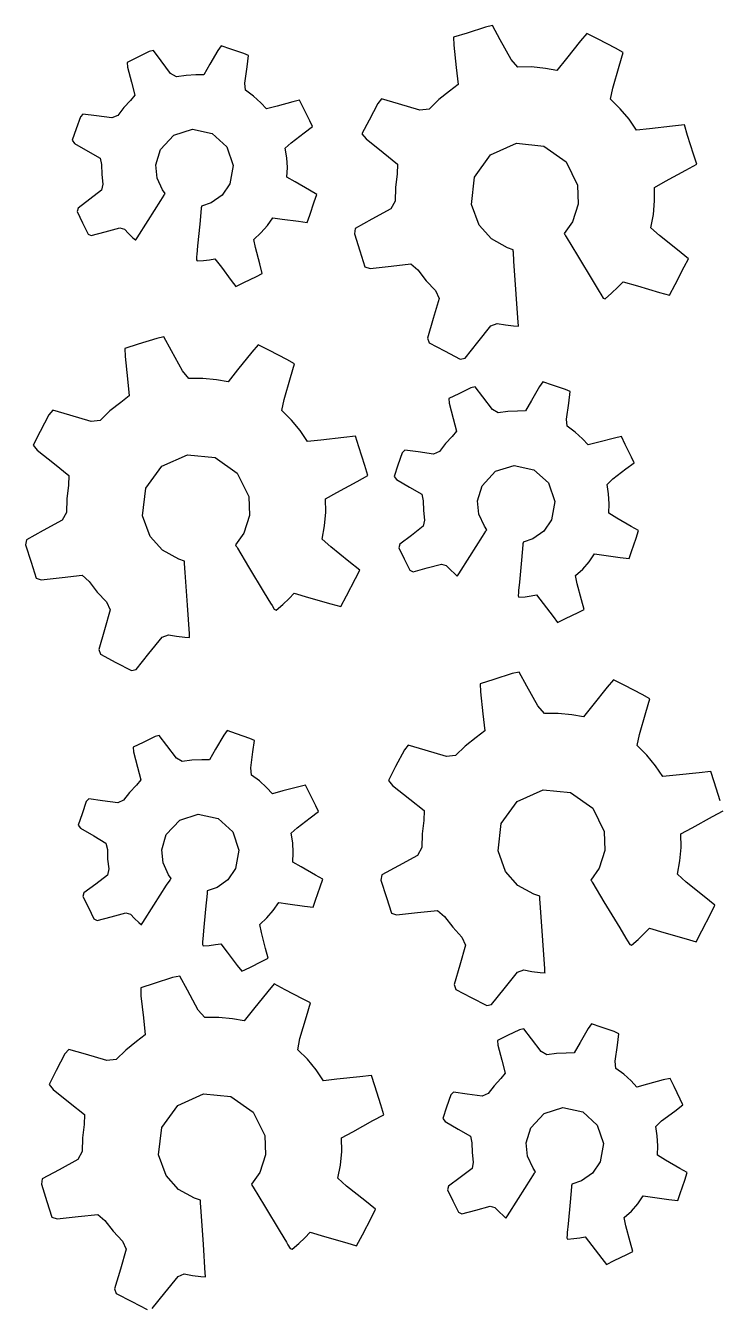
# Model space of a CAD drawing. Header units: metres. Extents: x 1466 to 1806, y 1326 to 1675.
# Drawn here: x 1595 to 1677.6, y 1443.5 to 1596.3 of the extents above; entities that cross this region are included whole.
import ezdxf

# ---------------------------------------------------------------- set-up
doc = ezdxf.new("R2010")
doc.units = ezdxf.units.M

msp = doc.modelspace()

# ---------------------------------------------------------------- linework, layer by layer
at = {"layer": 'COMPONENT0'}
for p, q in [((1649.96, 1596.14), (1647.76, 1595.44)), ((1650.81, 1596.33), (1649.96, 1596.14)), ((1651.73, 1594.64), (1650.81, 1596.33)), ((1647.76, 1595.44), (1646.15, 1594.94)), ((1646.15, 1594.94), (1646.18, 1593.98)), ((1653.03, 1592.27), (1651.73, 1594.64)), ((1661.34, 1594.5), (1659.64, 1592.38)), ((1662.09, 1595.4), (1661.34, 1594.5)), ((1663.44, 1594.7), (1662.09, 1595.4)), ((1665.51, 1593.62), (1663.44, 1594.7)), ((1608.31, 1592.51), (1607.12, 1591.93)), ((1609.76, 1593.22), (1608.31, 1592.51)), ((1610.26, 1593.34), (1609.76, 1593.22)), ((1611.18, 1592.13), (1610.26, 1593.34)), ((1617.96, 1593.36), (1617, 1591.7)), ((1618.35, 1593.92), (1617.96, 1593.36)), ((1619.5, 1593.53), (1618.35, 1593.92)), ((1621.06, 1593), (1619.5, 1593.53)), ((1621.63, 1592.75), (1621.06, 1593)), ((1621.45, 1591.38), (1621.63, 1592.75)), ((1646.18, 1593.98), (1646.47, 1591.32)), ((1666.44, 1593.12), (1665.51, 1593.62)), ((1665.96, 1591.48), (1666.44, 1593.12)), ((1607.12, 1591.93), (1607.15, 1591.37)), ((1607.15, 1591.37), (1607.64, 1589.56)), ((1612.32, 1590.62), (1611.18, 1592.13)), ((1617, 1591.7), (1616.27, 1590.45)), ((1621.19, 1589.46), (1621.45, 1591.38)), ((1646.47, 1591.32), (1646.69, 1589.3)), ((1653.82, 1591.37), (1653.03, 1592.27)), ((1655.48, 1591.38), (1653.82, 1591.37)), ((1657.12, 1591.2), (1655.48, 1591.38)), ((1658.5, 1590.96), (1657.12, 1591.2)), ((1659.64, 1592.38), (1658.5, 1590.96)), ((1665.19, 1588.85), (1665.96, 1591.48)), ((1607.64, 1589.56), (1608.04, 1588.03)), ((1613, 1590.22), (1612.32, 1590.62)), ((1614.16, 1590.38), (1613, 1590.22)), ((1615.34, 1590.43), (1614.16, 1590.38)), ((1616.27, 1590.45), (1615.34, 1590.43)), ((1621.26, 1588.6), (1621.19, 1589.46)), ((1608.04, 1588.03), (1607.52, 1587.38)), ((1622.22, 1587.9), (1621.26, 1588.6)), ((1645.66, 1588.51), (1644.37, 1587.48)), ((1646.69, 1589.3), (1645.66, 1588.51)), ((1664.92, 1587.53), (1665.19, 1588.85)), ((1606.71, 1586.53), (1606, 1585.6)), ((1607.52, 1587.38), (1606.71, 1586.53)), ((1623.09, 1587.11), (1622.22, 1587.9)), ((1623.78, 1586.37), (1623.09, 1587.11)), ((1625.04, 1586.71), (1623.78, 1586.37)), ((1626.93, 1587.21), (1625.04, 1586.71)), ((1627.74, 1587.41), (1626.93, 1587.21)), ((1628.22, 1586.44), (1627.74, 1587.41)), ((1628.96, 1584.93), (1628.22, 1586.44)), ((1637.08, 1587.02), (1636.04, 1585.03)), ((1637.54, 1587.57), (1637.08, 1587.02)), ((1639.57, 1586.98), (1637.54, 1587.57)), ((1642.11, 1586.23), (1639.57, 1586.98)), ((1644.37, 1587.48), (1643.21, 1586.34)), ((1666.08, 1586.39), (1664.92, 1587.53)), ((1667.13, 1585.13), (1666.08, 1586.39)), ((1601.53, 1585.44), (1601.02, 1583.97)), ((1601.84, 1585.76), (1601.53, 1585.44)), ((1603.47, 1585.53), (1601.84, 1585.76)), ((1605.3, 1585.29), (1603.47, 1585.53)), ((1606, 1585.6), (1605.3, 1585.29)), ((1629.28, 1584.25), (1628.96, 1584.93)), ((1636.04, 1585.03), (1635.19, 1583.39)), ((1643.21, 1586.34), (1642.11, 1586.23)), ((1668, 1583.82), (1667.13, 1585.13)), ((1601.02, 1583.97), (1600.56, 1582.62)), ((1612.7, 1583.23), (1614.92, 1583.93)), ((1614.92, 1583.93), (1617.29, 1583.42)), ((1617.29, 1583.42), (1619.04, 1581.83)), ((1626.74, 1582.31), (1628.3, 1583.5)), ((1628.3, 1583.5), (1629.28, 1584.25)), ((1635.19, 1583.39), (1635.69, 1582.79)), ((1669.59, 1584), (1668, 1583.82)), ((1672.33, 1584.3), (1669.59, 1584)), ((1673.74, 1584.45), (1672.33, 1584.3)), ((1674.13, 1583.2), (1673.74, 1584.45)), ((1600.56, 1582.62), (1600.84, 1582.25)), ((1600.84, 1582.25), (1602.41, 1581.33)), ((1611.09, 1581.5), (1612.7, 1583.23)), ((1619.04, 1581.83), (1619.78, 1579.62)), ((1626.02, 1581.67), (1626.74, 1582.31)), ((1635.69, 1582.79), (1637.73, 1581.15)), ((1650.57, 1580.87), (1653.66, 1582.26)), ((1653.66, 1582.26), (1656.94, 1581.93)), ((1656.94, 1581.93), (1659.6, 1580.05)), ((1674.84, 1580.96), (1674.13, 1583.2)), ((1602.41, 1581.33), (1603.88, 1580.48)), ((1603.88, 1580.48), (1604.06, 1579.71)), ((1610.55, 1579.68), (1611.09, 1581.5)), ((1626.21, 1580.52), (1626.02, 1581.67)), ((1626.28, 1579.35), (1626.21, 1580.52)), ((1637.73, 1581.15), (1639.45, 1579.77)), ((1648.66, 1578.23), (1650.57, 1580.87)), ((1675.22, 1579.76), (1674.84, 1580.96)), ((1604.06, 1579.71), (1604.08, 1578.54)), ((1610.7, 1578.1), (1610.55, 1579.68)), ((1619.78, 1579.62), (1619.38, 1577.42)), ((1626.22, 1578.22), (1626.28, 1579.35)), ((1639.45, 1579.77), (1639.4, 1578.61)), ((1659.6, 1580.05), (1660.98, 1577.26)), ((1671.5, 1577.72), (1673.92, 1579.05)), ((1673.92, 1579.05), (1675.22, 1579.76)), ((1604.22, 1577.39), (1604.06, 1576.65)), ((1604.08, 1578.54), (1604.22, 1577.39)), ((1611.36, 1576.68), (1610.7, 1578.1)), ((1619.38, 1577.42), (1618.46, 1576.07)), ((1627.21, 1577.64), (1626.22, 1578.22)), ((1628.92, 1576.65), (1627.21, 1577.64)), ((1639.4, 1578.61), (1639.2, 1576.99)), ((1648.28, 1574.96), (1648.66, 1578.23)), ((1660.98, 1577.26), (1661.06, 1574.98)), ((1670.15, 1576.98), (1671.5, 1577.72)), ((1604.06, 1576.65), (1602.65, 1575.58)), ((1611.14, 1575.43), (1611.54, 1576.07)), ((1611.66, 1576.25), (1611.36, 1576.68)), ((1611.54, 1576.07), (1611.6, 1576.15)), ((1611.6, 1576.15), (1611.66, 1576.25)), ((1618.46, 1576.07), (1617.17, 1575.15)), ((1629.8, 1576.14), (1628.92, 1576.65)), ((1629.49, 1575.25), (1629.8, 1576.14)), ((1639.2, 1576.99), (1639.17, 1575.35)), ((1670.18, 1575.37), (1670.15, 1576.98)), ((1601.26, 1574.52), (1601.13, 1574.1)), ((1602.65, 1575.58), (1601.26, 1574.52)), ((1609.62, 1573.05), (1611.14, 1575.43)), ((1615.97, 1574.45), (1615.8, 1572.6)), ((1615.98, 1574.56), (1615.97, 1574.45)), ((1615.99, 1574.68), (1615.98, 1574.56)), ((1616, 1574.76), (1615.99, 1574.68)), ((1617.17, 1575.15), (1616, 1574.76)), ((1628.95, 1573.66), (1629.49, 1575.25)), ((1638.65, 1574.42), (1636.39, 1573.18)), ((1639.17, 1575.35), (1638.65, 1574.42)), ((1649.19, 1572.48), (1648.28, 1574.96)), ((1661.06, 1574.98), (1660.38, 1572.87)), ((1670.04, 1573.75), (1670.18, 1575.37)), ((1601.13, 1574.1), (1601.78, 1572.77)), ((1601.78, 1572.77), (1602.44, 1571.41)), ((1608.3, 1570.98), (1609.62, 1573.05)), ((1623.88, 1572.42), (1624.55, 1573.36)), ((1624.55, 1573.36), (1625.64, 1573.21)), ((1625.64, 1573.21), (1627.6, 1572.95)), ((1627.6, 1572.95), (1628.65, 1572.81)), ((1628.65, 1572.81), (1628.95, 1573.66)), ((1636.39, 1573.18), (1634.38, 1572.08)), ((1660.38, 1572.87), (1659.38, 1571.47)), ((1669.73, 1572.16), (1670.04, 1573.75)), ((1602.44, 1571.41), (1602.83, 1571.23)), ((1602.83, 1571.23), (1604.51, 1571.68)), ((1604.51, 1571.68), (1606.25, 1572.14)), ((1606.25, 1572.14), (1606.81, 1571.99)), ((1606.81, 1571.99), (1607.29, 1571.47)), ((1607.29, 1571.47), (1607.81, 1570.98)), ((1615.8, 1572.6), (1615.55, 1570)), ((1622.26, 1570.76), (1623.11, 1571.55)), ((1623.11, 1571.55), (1623.88, 1572.42)), ((1634.38, 1572.08), (1634.29, 1571.46)), ((1634.29, 1571.46), (1634.94, 1569.39)), ((1650.67, 1570.83), (1649.19, 1572.48)), ((1659.38, 1571.47), (1659.44, 1571.36)), ((1659.44, 1571.36), (1659.53, 1571.22)), ((1659.53, 1571.22), (1659.61, 1571.09)), ((1670.77, 1571.24), (1669.73, 1572.16)), ((1672.93, 1569.51), (1670.77, 1571.24)), ((1607.81, 1570.98), (1608.13, 1570.71)), ((1608.13, 1570.71), (1608.15, 1570.74)), ((1608.15, 1570.74), (1608.3, 1570.98)), ((1615.55, 1570), (1615.46, 1568.98)), ((1622.46, 1569.79), (1622.26, 1570.76)), ((1622.97, 1567.87), (1622.46, 1569.79)), ((1652.59, 1569.78), (1650.67, 1570.83)), ((1653.28, 1569.54), (1652.59, 1569.78)), ((1659.61, 1571.09), (1660.95, 1568.87)), ((1615.43, 1568.73), (1615.4, 1568.35)), ((1615.4, 1568.35), (1615.5, 1568.2)), ((1615.46, 1568.98), (1615.43, 1568.73)), ((1615.5, 1568.2), (1616.23, 1568.25)), ((1616.23, 1568.25), (1616.96, 1568.35)), ((1616.96, 1568.35), (1617.6, 1568.46)), ((1617.6, 1568.46), (1618.38, 1567.44)), ((1634.94, 1569.39), (1635.54, 1567.5)), ((1653.29, 1569.38), (1653.28, 1569.54)), ((1653.3, 1569.24), (1653.29, 1569.38)), ((1653.37, 1568.19), (1653.3, 1569.24)), ((1653.64, 1564.25), (1653.37, 1568.19)), ((1660.95, 1568.87), (1662.83, 1565.75)), ((1674.23, 1568.46), (1672.93, 1569.51)), ((1673.73, 1567.48), (1674.23, 1568.46)), ((1618.38, 1567.44), (1619.57, 1565.86)), ((1622.57, 1566.36), (1623.28, 1566.72)), ((1623.28, 1566.72), (1622.97, 1567.87)), ((1635.54, 1567.5), (1636.16, 1567.31)), ((1636.16, 1567.31), (1638.68, 1567.59)), ((1638.68, 1567.59), (1641.04, 1567.85)), ((1641.04, 1567.85), (1641.87, 1567.12)), ((1641.87, 1567.12), (1642.86, 1565.83)), ((1672.65, 1565.4), (1673.73, 1567.48)), ((1619.57, 1565.86), (1620.12, 1565.16)), ((1620.12, 1565.16), (1621.06, 1565.62)), ((1621.06, 1565.62), (1622.57, 1566.36)), ((1642.86, 1565.83), (1643.98, 1564.65)), ((1662.83, 1565.75), (1663.57, 1564.53)), ((1665.04, 1564.35), (1665.78, 1565.06)), ((1665.78, 1565.06), (1666.41, 1565.71)), ((1666.41, 1565.71), (1668.12, 1565.21)), ((1668.12, 1565.21), (1670.78, 1564.43)), ((1671.97, 1564.1), (1672.65, 1565.4)), ((1644.41, 1563.7), (1643.72, 1561.32)), ((1643.98, 1564.65), (1644.41, 1563.7)), ((1653.87, 1560.84), (1653.64, 1564.25)), ((1663.57, 1564.53), (1663.75, 1564.22)), ((1663.75, 1564.22), (1664.02, 1563.77)), ((1664.02, 1563.77), (1664.26, 1563.69)), ((1664.26, 1563.69), (1665.04, 1564.35)), ((1670.78, 1564.43), (1671.97, 1564.1)), ((1643.72, 1561.32), (1643.03, 1558.97)), ((1649.04, 1558.48), (1650.61, 1560.44)), ((1650.61, 1560.44), (1651.36, 1560.73)), ((1651.36, 1560.73), (1652.34, 1560.55)), ((1652.34, 1560.55), (1653.33, 1560.43)), ((1653.33, 1560.43), (1653.9, 1560.4)), ((1653.9, 1560.47), (1653.87, 1560.84)), ((1653.9, 1560.44), (1653.9, 1560.47)), ((1653.9, 1560.4), (1653.9, 1560.44)), ((1610.65, 1558.93), (1608.45, 1558.24)), ((1611.5, 1559.12), (1610.65, 1558.93)), ((1612.42, 1557.44), (1611.5, 1559.12)), ((1643.03, 1558.97), (1643.23, 1558.4)), ((1608.45, 1558.24), (1606.84, 1557.73)), ((1606.84, 1557.73), (1606.87, 1556.77)), ((1613.72, 1555.07), (1612.42, 1557.44)), ((1622.78, 1558.19), (1622.03, 1557.3)), ((1624.12, 1557.5), (1622.78, 1558.19)), ((1626.2, 1556.42), (1624.12, 1557.5)), ((1643.23, 1558.4), (1645.07, 1557.44)), ((1645.07, 1557.44), (1646.93, 1556.47)), ((1647.52, 1556.59), (1649.04, 1558.48)), ((1606.87, 1556.77), (1607.16, 1554.11)), ((1622.03, 1557.3), (1620.33, 1555.17)), ((1627.13, 1555.91), (1626.2, 1556.42)), ((1626.65, 1554.27), (1627.13, 1555.91)), ((1646.93, 1556.47), (1647.52, 1556.59)), ((1614.51, 1554.17), (1613.72, 1555.07)), ((1620.33, 1555.17), (1619.19, 1553.75)), ((1607.16, 1554.11), (1607.38, 1552.1)), ((1616.17, 1554.17), (1614.51, 1554.17)), ((1617.81, 1554), (1616.17, 1554.17)), ((1619.19, 1553.75), (1617.81, 1554)), ((1625.88, 1551.64), (1626.65, 1554.27)), ((1648.22, 1553.05), (1646.77, 1552.34)), ((1648.72, 1553.17), (1648.22, 1553.05)), ((1649.64, 1551.96), (1648.72, 1553.17)), ((1656.43, 1553.19), (1655.46, 1551.53)), ((1656.82, 1553.76), (1656.43, 1553.19)), ((1657.96, 1553.36), (1656.82, 1553.76)), ((1659.52, 1552.83), (1657.96, 1553.36)), ((1660.1, 1552.58), (1659.52, 1552.83)), ((1606.35, 1551.3), (1605.06, 1550.28)), ((1607.38, 1552.1), (1606.35, 1551.3)), ((1625.61, 1550.32), (1625.88, 1551.64)), ((1646.77, 1552.34), (1645.58, 1551.76)), ((1645.58, 1551.76), (1645.62, 1551.2)), ((1650.79, 1550.46), (1649.64, 1551.96)), ((1655.46, 1551.53), (1654.73, 1550.28)), ((1659.91, 1551.21), (1660.1, 1552.58)), ((1597.77, 1549.81), (1596.73, 1547.82)), ((1598.23, 1550.36), (1597.77, 1549.81)), ((1600.26, 1549.77), (1598.23, 1550.36)), ((1602.8, 1549.03), (1600.26, 1549.77)), ((1605.06, 1550.28), (1603.9, 1549.13)), ((1626.77, 1549.19), (1625.61, 1550.32)), ((1645.62, 1551.2), (1646.1, 1549.39)), ((1651.46, 1550.05), (1650.79, 1550.46)), ((1652.62, 1550.22), (1651.46, 1550.05)), ((1653.8, 1550.26), (1652.62, 1550.22)), ((1654.73, 1550.28), (1653.8, 1550.26)), ((1659.65, 1549.3), (1659.91, 1551.21)), ((1603.9, 1549.13), (1602.8, 1549.03)), ((1627.82, 1547.92), (1626.77, 1549.19)), ((1646.1, 1549.39), (1646.5, 1547.86)), ((1659.73, 1548.44), (1659.65, 1549.3)), ((1660.68, 1547.73), (1659.73, 1548.44)), ((1596.73, 1547.82), (1595.88, 1546.18)), ((1628.69, 1546.61), (1627.82, 1547.92)), ((1630.28, 1546.79), (1628.69, 1546.61)), ((1633.02, 1547.09), (1630.28, 1546.79)), ((1634.43, 1547.25), (1633.02, 1547.09)), ((1634.82, 1545.99), (1634.43, 1547.25)), ((1645.98, 1547.21), (1645.18, 1546.37)), ((1646.5, 1547.86), (1645.98, 1547.21)), ((1661.55, 1546.94), (1660.68, 1547.73)), ((1662.24, 1546.21), (1661.55, 1546.94)), ((1665.39, 1547.04), (1663.51, 1546.54)), ((1666.21, 1547.24), (1665.39, 1547.04)), ((1666.68, 1546.27), (1666.21, 1547.24)), ((1595.88, 1546.18), (1596.38, 1545.58)), ((1596.38, 1545.58), (1598.42, 1543.94)), ((1635.53, 1543.75), (1634.82, 1545.99)), ((1639.99, 1545.27), (1639.49, 1543.8)), ((1640.31, 1545.59), (1639.99, 1545.27)), ((1641.93, 1545.37), (1640.31, 1545.59)), ((1643.76, 1545.12), (1641.93, 1545.37)), ((1644.46, 1545.43), (1643.76, 1545.12)), ((1645.18, 1546.37), (1644.46, 1545.43)), ((1663.51, 1546.54), (1662.24, 1546.21)), ((1667.42, 1544.76), (1666.68, 1546.27)), ((1598.42, 1543.94), (1600.14, 1542.56)), ((1609.35, 1541.03), (1611.26, 1543.66)), ((1611.26, 1543.66), (1614.35, 1545.05)), ((1614.35, 1545.05), (1617.63, 1544.72)), ((1617.63, 1544.72), (1620.29, 1542.85)), ((1635.91, 1542.55), (1635.53, 1543.75)), ((1639.49, 1543.8), (1639.03, 1542.45)), ((1651.16, 1543.06), (1653.38, 1543.77)), ((1653.38, 1543.77), (1655.76, 1543.25)), ((1666.76, 1543.34), (1667.74, 1544.08)), ((1667.74, 1544.08), (1667.42, 1544.76)), ((1600.14, 1542.56), (1600.09, 1541.4)), ((1620.29, 1542.85), (1621.67, 1540.05)), ((1634.61, 1541.84), (1635.91, 1542.55)), ((1639.03, 1542.45), (1639.31, 1542.08)), ((1639.31, 1542.08), (1640.87, 1541.17)), ((1649.55, 1541.33), (1651.16, 1543.06)), ((1655.76, 1543.25), (1657.5, 1541.67)), ((1664.49, 1541.5), (1665.2, 1542.15)), ((1665.2, 1542.15), (1666.76, 1543.34)), ((1600.09, 1541.4), (1599.89, 1539.78)), ((1608.97, 1537.75), (1609.35, 1541.03)), ((1632.19, 1540.51), (1634.61, 1541.84)), ((1640.87, 1541.17), (1642.35, 1540.31)), ((1649.02, 1539.52), (1649.55, 1541.33)), ((1657.5, 1541.67), (1658.24, 1539.45)), ((1664.67, 1540.35), (1664.49, 1541.5)), ((1599.89, 1539.78), (1599.86, 1538.14)), ((1621.67, 1540.05), (1621.75, 1537.77)), ((1630.84, 1539.77), (1632.19, 1540.51)), ((1630.87, 1538.17), (1630.84, 1539.77)), ((1642.35, 1540.31), (1642.52, 1539.54)), ((1642.52, 1539.54), (1642.54, 1538.37)), ((1649.16, 1537.94), (1649.02, 1539.52)), ((1658.24, 1539.45), (1657.84, 1537.25)), ((1664.74, 1539.18), (1664.67, 1540.35)), ((1664.69, 1538.05), (1664.74, 1539.18)), ((1599.86, 1538.14), (1599.34, 1537.21)), ((1609.88, 1535.27), (1608.97, 1537.75)), ((1621.75, 1537.77), (1621.07, 1535.67)), ((1630.73, 1536.54), (1630.87, 1538.17)), ((1642.54, 1538.37), (1642.68, 1537.22)), ((1649.83, 1536.52), (1649.16, 1537.94)), ((1665.68, 1537.48), (1664.69, 1538.05)), ((1597.08, 1535.97), (1595.07, 1534.87)), ((1599.34, 1537.21), (1597.08, 1535.97)), ((1630.42, 1534.96), (1630.73, 1536.54)), ((1642.53, 1536.49), (1641.11, 1535.41)), ((1642.68, 1537.22), (1642.53, 1536.49)), ((1650.12, 1536.08), (1649.83, 1536.52)), ((1650.01, 1535.9), (1650.06, 1535.98)), ((1650.06, 1535.98), (1650.12, 1536.08)), ((1657.84, 1537.25), (1656.93, 1535.91)), ((1667.39, 1536.48), (1665.68, 1537.48)), ((1668.26, 1535.98), (1667.39, 1536.48)), ((1667.96, 1535.09), (1668.26, 1535.98)), ((1595.07, 1534.87), (1594.97, 1534.26)), ((1611.36, 1533.62), (1609.88, 1535.27)), ((1621.07, 1535.67), (1620.07, 1534.26)), ((1631.46, 1534.03), (1630.42, 1534.96)), ((1641.11, 1535.41), (1639.72, 1534.35)), ((1648.08, 1532.88), (1649.6, 1535.26)), ((1649.6, 1535.26), (1650.01, 1535.9)), ((1654.45, 1534.51), (1654.44, 1534.39)), ((1654.46, 1534.6), (1654.45, 1534.51)), ((1655.63, 1534.98), (1654.46, 1534.6)), ((1656.93, 1535.91), (1655.63, 1534.98)), ((1667.41, 1533.49), (1667.96, 1535.09)), ((1594.97, 1534.26), (1595.63, 1532.19)), ((1613.28, 1532.57), (1611.36, 1533.62)), ((1620.07, 1534.26), (1620.13, 1534.16)), ((1620.13, 1534.16), (1620.22, 1534.02)), ((1620.22, 1534.02), (1620.3, 1533.88)), ((1620.3, 1533.88), (1621.64, 1531.66)), ((1633.62, 1532.3), (1631.46, 1534.03)), ((1639.72, 1534.35), (1639.59, 1533.93)), ((1639.59, 1533.93), (1640.24, 1532.6)), ((1654.43, 1534.28), (1654.26, 1532.43)), ((1654.44, 1534.39), (1654.43, 1534.28)), ((1662.35, 1532.26), (1663.01, 1533.19)), ((1663.01, 1533.19), (1664.11, 1533.05)), ((1664.11, 1533.05), (1666.07, 1532.78)), ((1667.12, 1532.64), (1667.41, 1533.49)), ((1595.63, 1532.19), (1596.23, 1530.29)), ((1613.97, 1532.33), (1613.28, 1532.57)), ((1613.98, 1532.17), (1613.97, 1532.33)), ((1613.99, 1532.03), (1613.98, 1532.17)), ((1614.06, 1530.98), (1613.99, 1532.03)), ((1621.64, 1531.66), (1623.52, 1528.54)), ((1634.92, 1531.26), (1633.62, 1532.3)), ((1640.24, 1532.6), (1640.9, 1531.25)), ((1641.3, 1531.06), (1642.97, 1531.51)), ((1642.97, 1531.51), (1644.71, 1531.97)), ((1644.71, 1531.97), (1645.27, 1531.82)), ((1645.27, 1531.82), (1645.76, 1531.3)), ((1646.77, 1530.82), (1648.08, 1532.88)), ((1654.26, 1532.43), (1654.02, 1529.83)), ((1660.72, 1530.6), (1661.58, 1531.38)), ((1661.58, 1531.38), (1662.35, 1532.26)), ((1666.07, 1532.78), (1667.12, 1532.64)), ((1596.23, 1530.29), (1596.85, 1530.1)), ((1596.85, 1530.1), (1599.37, 1530.38)), ((1599.37, 1530.38), (1601.73, 1530.64)), ((1601.73, 1530.64), (1602.56, 1529.91)), ((1602.56, 1529.91), (1603.55, 1528.62)), ((1614.33, 1527.05), (1614.06, 1530.98)), ((1633.34, 1528.19), (1634.42, 1530.27)), ((1634.42, 1530.27), (1634.92, 1531.26)), ((1640.9, 1531.25), (1641.3, 1531.06)), ((1645.76, 1531.3), (1646.28, 1530.81)), ((1646.28, 1530.81), (1646.59, 1530.54)), ((1646.59, 1530.54), (1646.61, 1530.57)), ((1646.61, 1530.57), (1646.77, 1530.82)), ((1660.93, 1529.62), (1660.72, 1530.6)), ((1603.55, 1528.62), (1604.67, 1527.45)), ((1623.52, 1528.54), (1624.26, 1527.32)), ((1626.47, 1527.85), (1627.1, 1528.5)), ((1627.1, 1528.5), (1628.81, 1528)), ((1653.9, 1528.56), (1653.86, 1528.19)), ((1653.92, 1528.81), (1653.9, 1528.56)), ((1654.02, 1529.83), (1653.92, 1528.81)), ((1661.44, 1527.7), (1660.93, 1529.62)), ((1604.67, 1527.45), (1605.1, 1526.49)), ((1614.56, 1523.64), (1614.33, 1527.05)), ((1624.26, 1527.32), (1624.44, 1527.01)), ((1624.44, 1527.01), (1624.71, 1526.57)), ((1624.95, 1526.48), (1625.73, 1527.14)), ((1625.73, 1527.14), (1626.47, 1527.85)), ((1628.81, 1528), (1631.46, 1527.23)), ((1631.46, 1527.23), (1632.66, 1526.89)), ((1632.66, 1526.89), (1633.34, 1528.19)), ((1653.86, 1528.19), (1653.96, 1528.04)), ((1653.96, 1528.04), (1654.7, 1528.08)), ((1654.7, 1528.08), (1655.42, 1528.18)), ((1655.42, 1528.18), (1656.06, 1528.29)), ((1656.06, 1528.29), (1656.84, 1527.27)), ((1656.84, 1527.27), (1658.04, 1525.7)), ((1661.74, 1526.55), (1661.44, 1527.7)), ((1605.1, 1526.49), (1604.41, 1524.11)), ((1624.71, 1526.57), (1624.95, 1526.48)), ((1658.04, 1525.7), (1658.58, 1524.99)), ((1658.58, 1524.99), (1659.53, 1525.46)), ((1659.53, 1525.46), (1661.04, 1526.19)), ((1661.04, 1526.19), (1661.74, 1526.55)), ((1604.41, 1524.11), (1603.72, 1521.76)), ((1609.72, 1521.27), (1611.3, 1523.23)), ((1611.3, 1523.23), (1612.05, 1523.53)), ((1612.05, 1523.53), (1613.03, 1523.35)), ((1613.03, 1523.35), (1614.02, 1523.23)), ((1614.02, 1523.23), (1614.59, 1523.19)), ((1614.59, 1523.26), (1614.56, 1523.64)), ((1614.59, 1523.24), (1614.59, 1523.26)), ((1614.59, 1523.19), (1614.59, 1523.24)), ((1603.72, 1521.76), (1603.92, 1521.19)), ((1603.92, 1521.19), (1605.76, 1520.23)), ((1608.21, 1519.38), (1609.72, 1521.27)), ((1605.76, 1520.23), (1607.62, 1519.26)), ((1607.62, 1519.26), (1608.21, 1519.38)), ((1650.94, 1518.19), (1649.32, 1517.68)), ((1649.32, 1517.68), (1649.35, 1516.72)), ((1653.14, 1518.88), (1650.94, 1518.19)), ((1653.98, 1519.07), (1653.14, 1518.88)), ((1654.91, 1517.39), (1653.98, 1519.07)), ((1665.27, 1518.15), (1664.52, 1517.25)), ((1666.61, 1517.45), (1665.27, 1518.15)), ((1649.35, 1516.72), (1649.65, 1514.06)), ((1656.2, 1515.02), (1654.91, 1517.39)), ((1664.52, 1517.25), (1662.81, 1515.12)), ((1668.69, 1516.37), (1666.61, 1517.45)), ((1669.61, 1515.87), (1668.69, 1516.37)), ((1657, 1514.12), (1656.2, 1515.02)), ((1662.81, 1515.12), (1661.68, 1513.7)), ((1669.13, 1514.22), (1669.61, 1515.87)), ((1649.65, 1514.06), (1649.87, 1512.05)), ((1658.66, 1514.12), (1657, 1514.12)), ((1660.29, 1513.95), (1658.66, 1514.12)), ((1661.68, 1513.7), (1660.29, 1513.95)), ((1668.36, 1511.59), (1669.13, 1514.22)), ((1618.67, 1511.52), (1617.7, 1509.86)), ((1619.06, 1512.08), (1618.67, 1511.52)), ((1620.2, 1511.69), (1619.06, 1512.08)), ((1621.77, 1511.15), (1620.2, 1511.69)), ((1649.87, 1512.05), (1648.83, 1511.25)), ((1668.09, 1510.28), (1668.36, 1511.59)), ((1609.02, 1510.67), (1607.83, 1510.08)), ((1607.83, 1510.08), (1607.86, 1509.53)), ((1610.46, 1511.37), (1609.02, 1510.67)), ((1610.96, 1511.49), (1610.46, 1511.37)), ((1611.88, 1510.29), (1610.96, 1511.49)), ((1613.03, 1508.78), (1611.88, 1510.29)), ((1622.34, 1510.9), (1621.77, 1511.15)), ((1622.15, 1509.54), (1622.34, 1510.9)), ((1640.72, 1510.32), (1640.26, 1509.77)), ((1642.75, 1509.72), (1640.72, 1510.32)), ((1647.55, 1510.23), (1646.38, 1509.08)), ((1648.83, 1511.25), (1647.55, 1510.23)), ((1669.26, 1509.14), (1668.09, 1510.28)), ((1607.86, 1509.53), (1608.34, 1507.71)), ((1613.71, 1508.37), (1613.03, 1508.78)), ((1614.86, 1508.54), (1613.71, 1508.37)), ((1616.04, 1508.58), (1614.86, 1508.54)), ((1616.98, 1508.6), (1616.04, 1508.58)), ((1617.7, 1509.86), (1616.98, 1508.6)), ((1621.89, 1507.62), (1622.15, 1509.54)), ((1640.26, 1509.77), (1639.22, 1507.77)), ((1645.29, 1508.98), (1642.75, 1509.72)), ((1646.38, 1509.08), (1645.29, 1508.98)), ((1670.3, 1507.88), (1669.26, 1509.14)), ((1608.34, 1507.71), (1608.75, 1506.18)), ((1621.97, 1506.76), (1621.89, 1507.62)), ((1639.22, 1507.77), (1638.36, 1506.13)), ((1671.18, 1506.57), (1670.3, 1507.88)), ((1675.51, 1507.04), (1672.77, 1506.74)), ((1676.91, 1507.2), (1675.51, 1507.04)), ((1677.31, 1505.95), (1676.91, 1507.2)), ((1608.22, 1505.54), (1607.42, 1504.69)), ((1608.75, 1506.18), (1608.22, 1505.54)), ((1622.93, 1506.06), (1621.97, 1506.76)), ((1623.79, 1505.26), (1622.93, 1506.06)), ((1628.45, 1505.56), (1627.63, 1505.37)), ((1628.93, 1504.59), (1628.45, 1505.56)), ((1638.36, 1506.13), (1638.86, 1505.53)), ((1638.86, 1505.53), (1640.9, 1503.9)), ((1672.77, 1506.74), (1671.18, 1506.57)), ((1678.02, 1503.7), (1677.31, 1505.95)), ((1602.55, 1503.91), (1602.23, 1503.6)), ((1604.18, 1503.69), (1602.55, 1503.91)), ((1607.42, 1504.69), (1606.7, 1503.75)), ((1624.49, 1504.53), (1623.79, 1505.26)), ((1625.75, 1504.86), (1624.49, 1504.53)), ((1627.63, 1505.37), (1625.75, 1504.86)), ((1629.66, 1503.09), (1628.93, 1504.59)), ((1640.9, 1503.9), (1642.63, 1502.52)), ((1653.74, 1503.61), (1656.84, 1505.01)), ((1656.84, 1505.01), (1660.12, 1504.67)), ((1660.12, 1504.67), (1662.78, 1502.8)), ((1602.23, 1503.6), (1601.73, 1502.12)), ((1606, 1503.44), (1604.18, 1503.69)), ((1606.7, 1503.75), (1606, 1503.44)), ((1629.01, 1501.66), (1629.98, 1502.4)), ((1629.98, 1502.4), (1629.66, 1503.09)), ((1642.63, 1502.52), (1642.58, 1501.35)), ((1651.84, 1500.98), (1653.74, 1503.61)), ((1662.78, 1502.8), (1664.15, 1500)), ((1677.1, 1501.79), (1678.39, 1502.5)), ((1601.73, 1502.12), (1601.27, 1500.78)), ((1611.79, 1499.66), (1613.4, 1501.38)), ((1613.4, 1501.38), (1615.62, 1502.09)), ((1615.62, 1502.09), (1618, 1501.58)), ((1618, 1501.58), (1619.75, 1499.99)), ((1627.44, 1500.47), (1629.01, 1501.66)), ((1642.58, 1501.35), (1642.38, 1499.74)), ((1651.46, 1497.71), (1651.84, 1500.98)), ((1674.67, 1500.46), (1677.1, 1501.79)), ((1601.27, 1500.78), (1601.55, 1500.4)), ((1601.55, 1500.4), (1603.12, 1499.49)), ((1603.12, 1499.49), (1604.59, 1498.64)), ((1611.26, 1497.84), (1611.79, 1499.66)), ((1619.75, 1499.99), (1620.48, 1497.78)), ((1626.73, 1499.83), (1627.44, 1500.47)), ((1626.92, 1498.68), (1626.73, 1499.83)), ((1642.38, 1499.74), (1642.35, 1498.09)), ((1664.15, 1500), (1664.24, 1497.73)), ((1673.32, 1499.72), (1674.67, 1500.46)), ((1673.35, 1498.12), (1673.32, 1499.72)), ((1604.59, 1498.64), (1604.76, 1497.86)), ((1604.76, 1497.86), (1604.78, 1496.7)), ((1611.41, 1496.26), (1611.26, 1497.84)), ((1620.48, 1497.78), (1620.09, 1495.58)), ((1626.98, 1497.5), (1626.92, 1498.68)), ((1642.35, 1498.09), (1641.82, 1497.16)), ((1673.21, 1496.5), (1673.35, 1498.12)), ((1604.78, 1496.7), (1604.92, 1495.55)), ((1612.07, 1494.84), (1611.41, 1496.26)), ((1626.93, 1496.37), (1626.98, 1497.5)), ((1627.92, 1495.8), (1626.93, 1496.37)), ((1641.82, 1497.16), (1639.56, 1495.93)), ((1652.36, 1495.23), (1651.46, 1497.71)), ((1664.24, 1497.73), (1663.55, 1495.62)), ((1672.9, 1494.91), (1673.21, 1496.5)), ((1604.77, 1494.81), (1603.36, 1493.73)), ((1604.92, 1495.55), (1604.77, 1494.81)), ((1612.37, 1494.41), (1612.07, 1494.84)), ((1620.09, 1495.58), (1619.17, 1494.23)), ((1629.63, 1494.81), (1627.92, 1495.8)), ((1630.5, 1494.3), (1629.63, 1494.81)), ((1637.55, 1494.82), (1637.46, 1494.21)), ((1639.56, 1495.93), (1637.55, 1494.82)), ((1653.84, 1493.57), (1652.36, 1495.23)), ((1663.55, 1495.62), (1662.56, 1494.21)), ((1673.94, 1493.98), (1672.9, 1494.91)), ((1603.36, 1493.73), (1601.96, 1492.67)), ((1610.32, 1491.2), (1611.84, 1493.59)), ((1611.84, 1493.59), (1612.25, 1494.22)), ((1612.25, 1494.22), (1612.3, 1494.31)), ((1612.3, 1494.31), (1612.37, 1494.41)), ((1617.88, 1493.31), (1616.7, 1492.92)), ((1619.17, 1494.23), (1617.88, 1493.31)), ((1629.65, 1491.81), (1630.2, 1493.41)), ((1630.2, 1493.41), (1630.5, 1494.3)), ((1637.46, 1494.21), (1638.11, 1492.14)), ((1655.76, 1492.53), (1653.84, 1493.57)), ((1662.56, 1494.21), (1662.62, 1494.11)), ((1662.62, 1494.11), (1662.7, 1493.97)), ((1662.7, 1493.97), (1662.78, 1493.83)), ((1662.78, 1493.83), (1664.12, 1491.61)), ((1676.1, 1492.25), (1673.94, 1493.98)), ((1601.96, 1492.67), (1601.83, 1492.26)), ((1601.83, 1492.26), (1602.49, 1490.92)), ((1616.67, 1492.6), (1616.5, 1490.75)), ((1616.68, 1492.72), (1616.67, 1492.6)), ((1616.7, 1492.83), (1616.68, 1492.72)), ((1616.7, 1492.92), (1616.7, 1492.83)), ((1629.36, 1490.96), (1629.65, 1491.81)), ((1638.11, 1492.14), (1638.71, 1490.24)), ((1656.45, 1492.29), (1655.76, 1492.53)), ((1656.46, 1492.12), (1656.45, 1492.29)), ((1656.47, 1491.98), (1656.46, 1492.12)), ((1656.55, 1490.93), (1656.47, 1491.98)), ((1677.4, 1491.21), (1676.1, 1492.25)), ((1602.49, 1490.92), (1603.15, 1489.57)), ((1605.21, 1489.83), (1606.95, 1490.3)), ((1606.95, 1490.3), (1607.51, 1490.15)), ((1607.51, 1490.15), (1608, 1489.62)), ((1609.01, 1489.14), (1610.32, 1491.2)), ((1616.5, 1490.75), (1616.26, 1488.15)), ((1623.82, 1489.7), (1624.59, 1490.58)), ((1624.59, 1490.58), (1625.25, 1491.52)), ((1625.25, 1491.52), (1626.35, 1491.37)), ((1626.35, 1491.37), (1628.31, 1491.1)), ((1628.31, 1491.1), (1629.36, 1490.96)), ((1638.71, 1490.24), (1639.34, 1490.05)), ((1639.34, 1490.05), (1641.85, 1490.33)), ((1641.85, 1490.33), (1644.21, 1490.59)), ((1644.21, 1490.59), (1645.05, 1489.87)), ((1656.81, 1487), (1656.55, 1490.93)), ((1664.12, 1491.61), (1666.01, 1488.49)), ((1675.82, 1488.15), (1676.9, 1490.23)), ((1676.9, 1490.23), (1677.4, 1491.21)), ((1603.15, 1489.57), (1603.54, 1489.39)), ((1603.54, 1489.39), (1605.21, 1489.83)), ((1608, 1489.62), (1608.52, 1489.13)), ((1608.52, 1489.13), (1608.84, 1488.87)), ((1608.84, 1488.87), (1608.85, 1488.9)), ((1608.85, 1488.9), (1609.01, 1489.14)), ((1622.97, 1488.92), (1623.82, 1489.7)), ((1623.17, 1487.94), (1622.97, 1488.92)), ((1645.05, 1489.87), (1646.04, 1488.57)), ((1646.04, 1488.57), (1647.15, 1487.4)), ((1616.16, 1487.14), (1616.14, 1486.88)), ((1616.26, 1488.15), (1616.16, 1487.14)), ((1623.68, 1486.03), (1623.17, 1487.94)), ((1647.15, 1487.4), (1647.59, 1486.44)), ((1666.01, 1488.49), (1666.74, 1487.27)), ((1666.74, 1487.27), (1666.93, 1486.96)), ((1667.43, 1486.43), (1668.22, 1487.09)), ((1668.22, 1487.09), (1668.95, 1487.81)), ((1668.95, 1487.81), (1669.58, 1488.46)), ((1669.58, 1488.46), (1671.3, 1487.95)), ((1671.3, 1487.95), (1673.95, 1487.18)), ((1673.95, 1487.18), (1675.15, 1486.85)), ((1675.15, 1486.85), (1675.82, 1488.15)), ((1616.14, 1486.88), (1616.11, 1486.51)), ((1616.11, 1486.51), (1616.2, 1486.36)), ((1616.2, 1486.36), (1616.94, 1486.41)), ((1616.94, 1486.41), (1617.67, 1486.5)), ((1617.67, 1486.5), (1618.31, 1486.61)), ((1618.31, 1486.61), (1619.08, 1485.59)), ((1619.08, 1485.59), (1620.28, 1484.02)), ((1623.99, 1484.87), (1623.68, 1486.03)), ((1647.59, 1486.44), (1646.89, 1484.06)), ((1657.05, 1483.59), (1656.81, 1487)), ((1666.93, 1486.96), (1667.2, 1486.52)), ((1667.2, 1486.52), (1667.43, 1486.43)), ((1620.28, 1484.02), (1620.83, 1483.32)), ((1621.77, 1483.78), (1623.28, 1484.52)), ((1623.28, 1484.52), (1623.99, 1484.87)), ((1646.89, 1484.06), (1646.21, 1481.72)), ((1612.55, 1482.55), (1610.35, 1481.85)), ((1613.4, 1482.74), (1612.55, 1482.55)), ((1614.32, 1481.05), (1613.4, 1482.74)), ((1620.83, 1483.32), (1621.77, 1483.78)), ((1652.21, 1481.22), (1653.78, 1483.19)), ((1653.78, 1483.19), (1654.53, 1483.48)), ((1654.53, 1483.48), (1655.51, 1483.3)), ((1655.51, 1483.3), (1656.5, 1483.18)), ((1656.5, 1483.18), (1657.08, 1483.14)), ((1657.07, 1483.22), (1657.05, 1483.59)), ((1657.07, 1483.19), (1657.07, 1483.22)), ((1657.08, 1483.14), (1657.07, 1483.19)), ((1610.35, 1481.85), (1608.74, 1481.35)), ((1608.74, 1481.35), (1608.77, 1480.39)), ((1615.62, 1478.68), (1614.32, 1481.05)), ((1624.68, 1481.81), (1623.93, 1480.91)), ((1626.03, 1481.11), (1624.68, 1481.81)), ((1628.1, 1480.03), (1626.03, 1481.11)), ((1646.21, 1481.72), (1646.41, 1481.14)), ((1646.41, 1481.14), (1648.24, 1480.19)), ((1650.7, 1479.34), (1652.21, 1481.22)), ((1608.77, 1480.39), (1609.06, 1477.73)), ((1623.93, 1480.91), (1622.23, 1478.79)), ((1629.03, 1479.53), (1628.1, 1480.03)), ((1628.55, 1477.89), (1629.03, 1479.53)), ((1648.24, 1480.19), (1650.11, 1479.22)), ((1616.42, 1477.78), (1615.62, 1478.68)), ((1622.23, 1478.79), (1621.09, 1477.37)), ((1627.78, 1475.26), (1628.55, 1477.89)), ((1650.11, 1479.22), (1650.7, 1479.34)), ((1609.06, 1477.73), (1609.28, 1475.71)), ((1618.07, 1477.79), (1616.42, 1477.78)), ((1619.71, 1477.61), (1618.07, 1477.79)), ((1621.09, 1477.37), (1619.71, 1477.61)), ((1654.54, 1476.45), (1654.04, 1476.33)), ((1655.46, 1475.24), (1654.54, 1476.45)), ((1662.25, 1476.47), (1661.28, 1474.81)), ((1662.64, 1477.03), (1662.25, 1476.47)), ((1663.78, 1476.64), (1662.64, 1477.03)), ((1665.35, 1476.1), (1663.78, 1476.64)), ((1608.25, 1474.92), (1606.96, 1473.89)), ((1609.28, 1475.71), (1608.25, 1474.92)), ((1627.51, 1473.94), (1627.78, 1475.26)), ((1652.59, 1475.62), (1651.41, 1475.03)), ((1651.41, 1475.03), (1651.44, 1474.48)), ((1654.04, 1476.33), (1652.59, 1475.62)), ((1656.61, 1473.73), (1655.46, 1475.24)), ((1665.92, 1475.85), (1665.35, 1476.1)), ((1665.73, 1474.49), (1665.92, 1475.85)), ((1599.67, 1473.43), (1598.63, 1471.44)), ((1600.13, 1473.98), (1599.67, 1473.43)), ((1602.16, 1473.39), (1600.13, 1473.98)), ((1604.7, 1472.64), (1602.16, 1473.39)), ((1606.96, 1473.89), (1605.8, 1472.75)), ((1628.67, 1472.8), (1627.51, 1473.94)), ((1651.44, 1474.48), (1651.92, 1472.67)), ((1657.28, 1473.32), (1656.61, 1473.73)), ((1658.44, 1473.49), (1657.28, 1473.32)), ((1659.62, 1473.53), (1658.44, 1473.49)), ((1660.56, 1473.55), (1659.62, 1473.53)), ((1661.28, 1474.81), (1660.56, 1473.55)), ((1665.47, 1472.57), (1665.73, 1474.49)), ((1605.8, 1472.75), (1604.7, 1472.64)), ((1629.72, 1471.54), (1628.67, 1472.8)), ((1651.92, 1472.67), (1652.33, 1471.14)), ((1665.55, 1471.71), (1665.47, 1472.57)), ((1598.63, 1471.44), (1597.78, 1469.8)), ((1630.59, 1470.23), (1629.72, 1471.54)), ((1632.18, 1470.41), (1630.59, 1470.23)), ((1634.93, 1470.71), (1632.18, 1470.41)), ((1636.33, 1470.86), (1634.93, 1470.71)), ((1636.72, 1469.61), (1636.33, 1470.86)), ((1651.8, 1470.49), (1651, 1469.64)), ((1652.33, 1471.14), (1651.8, 1470.49)), ((1666.5, 1471.01), (1665.55, 1471.71)), ((1667.37, 1470.21), (1666.5, 1471.01)), ((1671.21, 1470.32), (1669.33, 1469.82)), ((1672.03, 1470.51), (1671.21, 1470.32)), ((1672.5, 1469.54), (1672.03, 1470.51)), ((1597.78, 1469.8), (1598.28, 1469.2)), ((1598.28, 1469.2), (1600.32, 1467.56)), ((1637.43, 1467.37), (1636.72, 1469.61)), ((1646.13, 1468.86), (1645.81, 1468.55)), ((1647.76, 1468.64), (1646.13, 1468.86)), ((1650.28, 1468.71), (1649.58, 1468.39)), ((1651, 1469.64), (1650.28, 1468.71)), ((1668.07, 1469.48), (1667.37, 1470.21)), ((1669.33, 1469.82), (1668.07, 1469.48)), ((1673.24, 1468.04), (1672.5, 1469.54)), ((1600.32, 1467.56), (1602.04, 1466.18)), ((1611.25, 1464.64), (1613.16, 1467.28)), ((1613.16, 1467.28), (1616.25, 1468.67)), ((1616.25, 1468.67), (1619.53, 1468.34)), ((1619.53, 1468.34), (1622.19, 1466.46)), ((1637.81, 1466.17), (1637.43, 1467.37)), ((1645.81, 1468.55), (1645.31, 1467.07)), ((1649.58, 1468.39), (1647.76, 1468.64)), ((1672.58, 1466.61), (1673.56, 1467.35)), ((1673.56, 1467.35), (1673.24, 1468.04)), ((1602.04, 1466.18), (1601.99, 1465.02)), ((1622.19, 1466.46), (1623.57, 1463.67)), ((1636.51, 1465.46), (1637.81, 1466.17)), ((1645.31, 1467.07), (1644.85, 1465.73)), ((1644.85, 1465.73), (1645.13, 1465.35)), ((1655.37, 1464.61), (1656.98, 1466.33)), ((1656.98, 1466.33), (1659.2, 1467.04)), ((1659.2, 1467.04), (1661.58, 1466.53)), ((1661.58, 1466.53), (1663.33, 1464.94)), ((1671.02, 1465.42), (1672.58, 1466.61)), ((1601.99, 1465.02), (1601.79, 1463.4)), ((1610.88, 1461.37), (1611.25, 1464.64)), ((1632.74, 1463.39), (1634.09, 1464.13)), ((1634.09, 1464.13), (1636.51, 1465.46)), ((1645.13, 1465.35), (1646.7, 1464.44)), ((1646.7, 1464.44), (1648.17, 1463.59)), ((1654.84, 1462.79), (1655.37, 1464.61)), ((1663.33, 1464.94), (1664.06, 1462.73)), ((1670.31, 1464.78), (1671.02, 1465.42)), ((1670.5, 1463.63), (1670.31, 1464.78)), ((1601.79, 1463.4), (1601.76, 1461.76)), ((1623.57, 1463.67), (1623.65, 1461.39)), ((1632.77, 1461.78), (1632.74, 1463.39)), ((1648.17, 1463.59), (1648.34, 1462.82)), ((1648.34, 1462.82), (1648.36, 1461.65)), ((1654.99, 1461.21), (1654.84, 1462.79)), ((1664.06, 1462.73), (1663.67, 1460.53)), ((1670.56, 1462.45), (1670.5, 1463.63)), ((1601.76, 1461.76), (1601.24, 1460.83)), ((1611.78, 1458.89), (1610.88, 1461.37)), ((1623.65, 1461.39), (1622.97, 1459.28)), ((1632.63, 1460.16), (1632.77, 1461.78)), ((1648.36, 1461.65), (1648.5, 1460.5)), ((1655.65, 1459.79), (1654.99, 1461.21)), ((1670.51, 1461.33), (1670.56, 1462.45)), ((1671.5, 1460.75), (1670.51, 1461.33)), ((1598.98, 1459.59), (1596.97, 1458.49)), ((1601.24, 1460.83), (1598.98, 1459.59)), ((1632.32, 1458.57), (1632.63, 1460.16)), ((1648.35, 1459.76), (1646.93, 1458.68)), ((1648.5, 1460.5), (1648.35, 1459.76)), ((1655.94, 1459.36), (1655.65, 1459.79)), ((1663.67, 1460.53), (1662.75, 1459.18)), ((1673.21, 1459.76), (1671.5, 1460.75)), ((1674.08, 1459.25), (1673.21, 1459.76)), ((1596.97, 1458.49), (1596.88, 1457.87)), ((1613.26, 1457.24), (1611.78, 1458.89)), ((1622.97, 1459.28), (1621.97, 1457.88)), ((1633.36, 1457.65), (1632.32, 1458.57)), ((1646.93, 1458.68), (1645.54, 1457.62)), ((1653.9, 1456.16), (1655.42, 1458.54)), ((1655.42, 1458.54), (1655.83, 1459.17)), ((1655.83, 1459.17), (1655.88, 1459.26)), ((1655.88, 1459.26), (1655.94, 1459.36)), ((1661.45, 1458.26), (1660.28, 1457.87)), ((1662.75, 1459.18), (1661.45, 1458.26)), ((1673.23, 1456.77), (1673.78, 1458.36)), ((1673.78, 1458.36), (1674.08, 1459.25)), ((1596.88, 1457.87), (1597.53, 1455.8)), ((1615.18, 1456.19), (1613.26, 1457.24)), ((1621.97, 1457.88), (1622.03, 1457.77)), ((1622.03, 1457.77), (1622.12, 1457.63)), ((1622.12, 1457.63), (1622.2, 1457.5)), ((1622.2, 1457.5), (1623.54, 1455.28)), ((1635.52, 1455.92), (1633.36, 1457.65)), ((1645.54, 1457.62), (1645.41, 1457.21)), ((1645.41, 1457.21), (1646.06, 1455.87)), ((1660.25, 1457.56), (1660.08, 1455.71)), ((1660.26, 1457.67), (1660.25, 1457.56)), ((1660.27, 1457.79), (1660.26, 1457.67)), ((1660.28, 1457.87), (1660.27, 1457.79)), ((1672.94, 1455.91), (1673.23, 1456.77)), ((1597.53, 1455.8), (1598.13, 1453.91)), ((1615.87, 1455.95), (1615.18, 1456.19)), ((1615.88, 1455.79), (1615.87, 1455.95)), ((1615.89, 1455.65), (1615.88, 1455.79)), ((1615.96, 1454.6), (1615.89, 1455.65)), ((1623.54, 1455.28), (1625.42, 1452.16)), ((1636.82, 1454.87), (1635.52, 1455.92)), ((1646.06, 1455.87), (1646.73, 1454.52)), ((1648.79, 1454.78), (1650.53, 1455.25)), ((1650.53, 1455.25), (1651.09, 1455.1)), ((1651.09, 1455.1), (1651.58, 1454.58)), ((1652.59, 1454.09), (1653.9, 1456.16)), ((1660.08, 1455.71), (1659.84, 1453.11)), ((1667.4, 1454.65), (1668.17, 1455.53)), ((1668.17, 1455.53), (1668.83, 1456.47)), ((1668.83, 1456.47), (1669.93, 1456.32)), ((1669.93, 1456.32), (1671.89, 1456.05)), ((1671.89, 1456.05), (1672.94, 1455.91)), ((1598.13, 1453.91), (1598.75, 1453.72)), ((1598.75, 1453.72), (1601.27, 1454)), ((1601.27, 1454), (1603.63, 1454.26)), ((1603.63, 1454.26), (1604.46, 1453.53)), ((1604.46, 1453.53), (1605.45, 1452.24)), ((1616.23, 1450.66), (1615.96, 1454.6)), ((1635.24, 1451.81), (1636.32, 1453.89)), ((1636.32, 1453.89), (1636.82, 1454.87)), ((1646.73, 1454.52), (1647.12, 1454.34)), ((1647.12, 1454.34), (1648.79, 1454.78)), ((1651.58, 1454.58), (1652.1, 1454.09)), ((1652.1, 1454.09), (1652.41, 1453.82)), ((1652.41, 1453.82), (1652.43, 1453.85)), ((1652.43, 1453.85), (1652.59, 1454.09)), ((1666.54, 1453.87), (1667.4, 1454.65)), ((1666.75, 1452.89), (1666.54, 1453.87)), ((1605.45, 1452.24), (1606.57, 1451.06)), ((1625.42, 1452.16), (1626.16, 1450.94)), ((1628.37, 1451.47), (1629, 1452.12)), ((1629, 1452.12), (1630.72, 1451.62)), ((1659.74, 1452.09), (1659.72, 1451.83)), ((1659.84, 1453.11), (1659.74, 1452.09)), ((1667.26, 1450.98), (1666.75, 1452.89)), ((1606.57, 1451.06), (1607, 1450.11)), ((1616.46, 1447.25), (1616.23, 1450.66)), ((1626.16, 1450.94), (1626.35, 1450.63)), ((1626.35, 1450.63), (1626.61, 1450.18)), ((1626.85, 1450.1), (1627.63, 1450.76)), ((1627.63, 1450.76), (1628.37, 1451.47)), ((1630.72, 1451.62), (1633.37, 1450.84)), ((1633.37, 1450.84), (1634.56, 1450.51)), ((1634.56, 1450.51), (1635.24, 1451.81)), ((1659.72, 1451.83), (1659.68, 1451.46)), ((1659.68, 1451.46), (1659.78, 1451.31)), ((1659.78, 1451.31), (1660.52, 1451.36)), ((1660.52, 1451.36), (1661.24, 1451.46)), ((1661.24, 1451.46), (1661.89, 1451.56)), ((1661.89, 1451.56), (1662.66, 1450.54)), ((1662.66, 1450.54), (1663.86, 1448.97)), ((1667.56, 1449.82), (1667.26, 1450.98)), ((1607, 1450.11), (1606.31, 1447.73)), ((1626.61, 1450.18), (1626.85, 1450.1)), ((1663.86, 1448.97), (1664.41, 1448.27)), ((1665.35, 1448.73), (1666.86, 1449.47)), ((1666.86, 1449.47), (1667.56, 1449.82)), ((1606.31, 1447.73), (1605.62, 1445.38)), ((1664.41, 1448.27), (1665.35, 1448.73)), ((1611.63, 1444.89), (1613.2, 1446.85)), ((1613.2, 1446.85), (1613.95, 1447.14)), ((1613.95, 1447.14), (1614.93, 1446.96)), ((1614.93, 1446.96), (1615.92, 1446.84)), ((1615.92, 1446.84), (1616.49, 1446.81)), ((1616.49, 1446.88), (1616.46, 1447.25)), ((1616.49, 1446.85), (1616.49, 1446.88)), ((1616.49, 1446.81), (1616.49, 1446.85)), ((1605.62, 1445.38), (1605.82, 1444.81)), ((1605.82, 1444.81), (1607.66, 1443.85)), ((1610.11, 1443), (1611.63, 1444.89)), ((1607.66, 1443.85), (1609.52, 1442.88))]:
    msp.add_line(p, q, dxfattribs=at)

doc.saveas('drawing.dxf')
